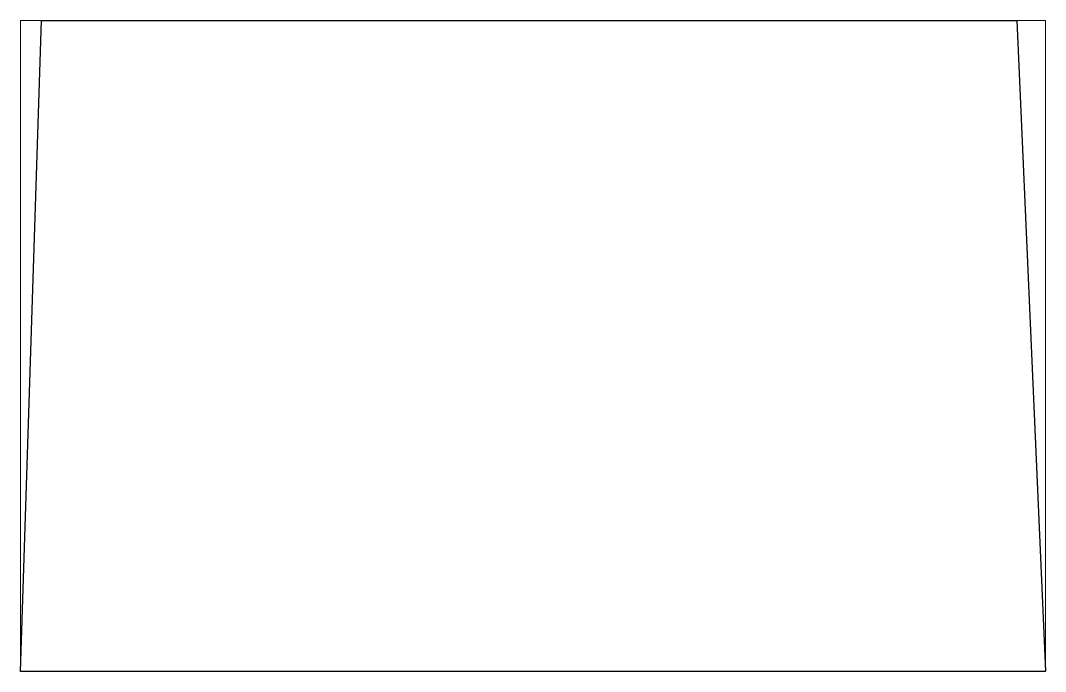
# Paper-space layout 'Layout1' of a CAD drawing. Header units: millimetres. Extents: x 0 to 257, y 16 to 179.
# The model-space entities are those that its viewports show. They can reach past a viewport. Long polylines and large blocks are cut down to what shows.
import ezdxf

# ---------------------------------------------------------------- set-up
doc = ezdxf.new("R2010")
doc.units = ezdxf.units.MM
doc.header["$LTSCALE"] = 10
doc.layers.add('MEMBERS', color=5, linetype='Continuous')

msp = doc.modelspace()

# ---------------------------------------------------------------- linework, layer by layer
at = {"layer": 'MEMBERS', "color": 3, "linetype": 'Continuous'}
for p, q in [((0, -385), (24.8, 385)), ((24.8, 385), (1178.1, 385)), ((1178.1, 385), (1212.2, -385)), ((1212.2, -385), (0, -385))]:
    msp.add_line(p, q, dxfattribs=at)

psp = doc.layouts.get("Layout1")

# ---------------------------------------------------------------- viewports
at = {"layer": '0'}
psp.add_viewport(center=(128.5, 97.5), size=(257, 163.2518), view_center_point=(606.09, 0), view_height=770, dxfattribs=at)

doc.saveas('drawing.dxf')
